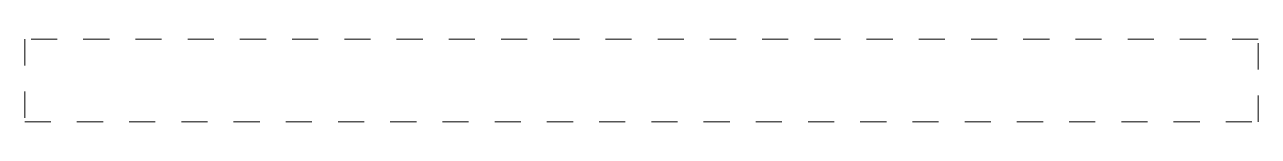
# Model space of a CAD drawing. Header units: metres. Extents: x -75 to 75, y -10 to 0.
import ezdxf

# ---------------------------------------------------------------- set-up
doc = ezdxf.new("R2010")
doc.units = ezdxf.units.M
doc.linetypes.add('Dash', pattern=[6.35, 3.175, -3.175])
doc.layers.add('A-DETL-GENF-HDLN', color=1, linetype='Dash', lineweight=18)

# ---------------------------------------------------------------- blocks, each defined once
blk = doc.blocks.new('28 kopplaat - 28 DI kopplaat a e-4433618-00_0 Basismaterialen')
at = {"layer": 'A-DETL-GENF-HDLN'}
for p, q in [((-75, 0), (-75, -10)), ((75, 0), (-75, 0)), ((75, -10), (75, 0)), ((-75, -10), (75, -10))]:
    blk.add_line(p, q, dxfattribs=at)

msp = doc.modelspace()

# ---------------------------------------------------------------- block references
msp.add_blockref('28 kopplaat - 28 DI kopplaat a e-4433618-00_0 Basismaterialen', (0, 0))

doc.saveas('drawing.dxf')
